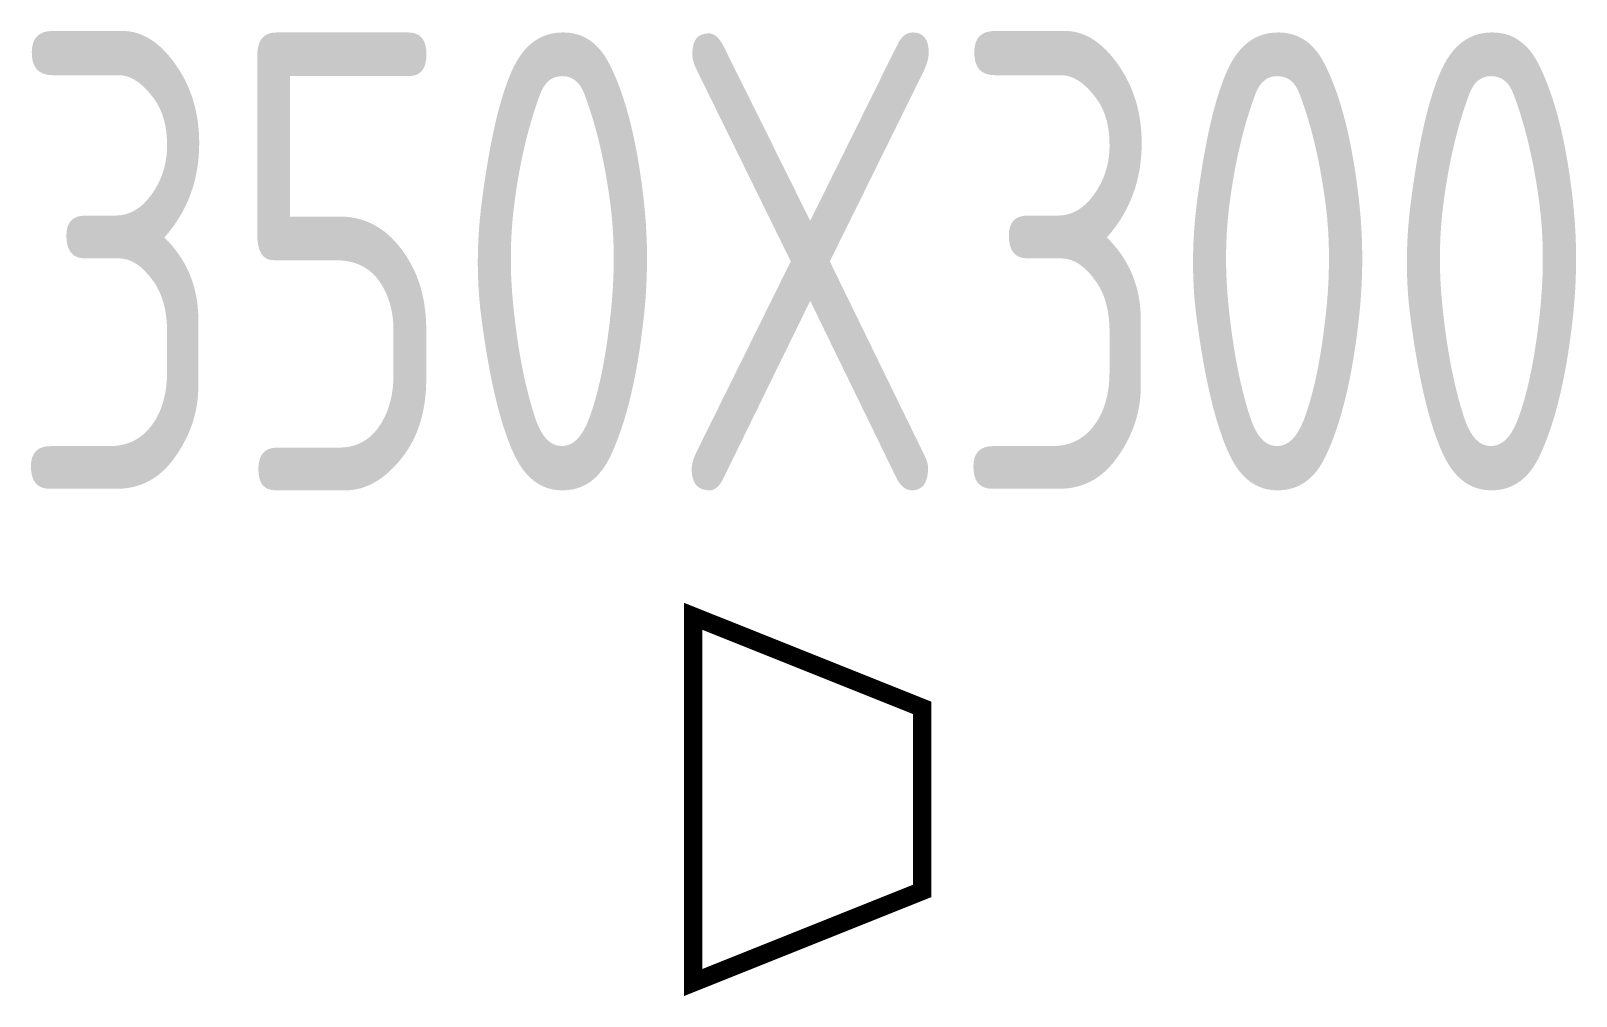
# Model space of a CAD drawing. Header units: millimetres. Extents: x -8.5 to 8.4, y -2.1 to 8.4.
import ezdxf

# ---------------------------------------------------------------- set-up
doc = ezdxf.new("R2010")
doc.units = ezdxf.units.MM
doc.set_wipeout_variables(frame=1)
doc.layers.add('异径接管', color=1, linetype='Continuous')
doc.layers.add('异径管属性', color=1, linetype='Continuous')
doc.styles.add('GBCAD', font='gbenor.shx', dxfattribs={"width": 0.75, "bigfont": 'gbcbig.shx'})

# ---------------------------------------------------------------- blocks, each defined once
blk = doc.blocks.new('*U4')
at = {"layer": '异径管属性', "color": 1, "style": 'GBCAD'}
for tag, p, height, width, flags in [('异径接管', (-8.723, 3.375), 5, 0.8, 8), ('异径接管名称', (-2.844, -3.372), 0.8, 0.75, 9), ('规格', (1.174, -3.372), 0.8, 0.75, 9), ('异径接管材料', (-2.826, -4.372), 0.8, 0.75, 9), ('标准号', (1.174, -4.372), 0.8, 0.75, 9), ('数量', (-2.826, -5.372), 0.8, 0.75, 9), ('异径接管属性1', (1.174, -5.372), 0.8, 0.75, 9), ('异径接管属性2', (-2.826, -6.372), 0.8, 0.75, 9), ('异径接管属性3', (1.174, -6.372), 0.8, 0.75, 9)]:
    blk.add_attdef(tag, p, '', height=height, dxfattribs=dict(at, width=width, flags=flags))
at = {"color": 250}
blk.add_wipeout([(-1.25, -2), (1.25, -1), (1.25, 1), (-1.25, 2)], dxfattribs=at).dxf.layer = '异径接管'
at = {"layer": '异径接管', "const_width": 0.2}
blk.add_lwpolyline([(-1.25, 2), (-1.25, -2), (1.25, -1), (1.25, 1), (-1.25, 2)], dxfattribs=at)

msp = doc.modelspace()

# ---------------------------------------------------------------- block references
ref = msp.add_blockref('*U4', (0, 0))
ref.add_attrib('异径接管', '350X300', (-8.723, 3.375), dxfattribs={"layer": '异径管属性', "color": 1, "height": 5, "style": 'GBCAD', "width": 0.8})

doc.saveas('drawing.dxf')
